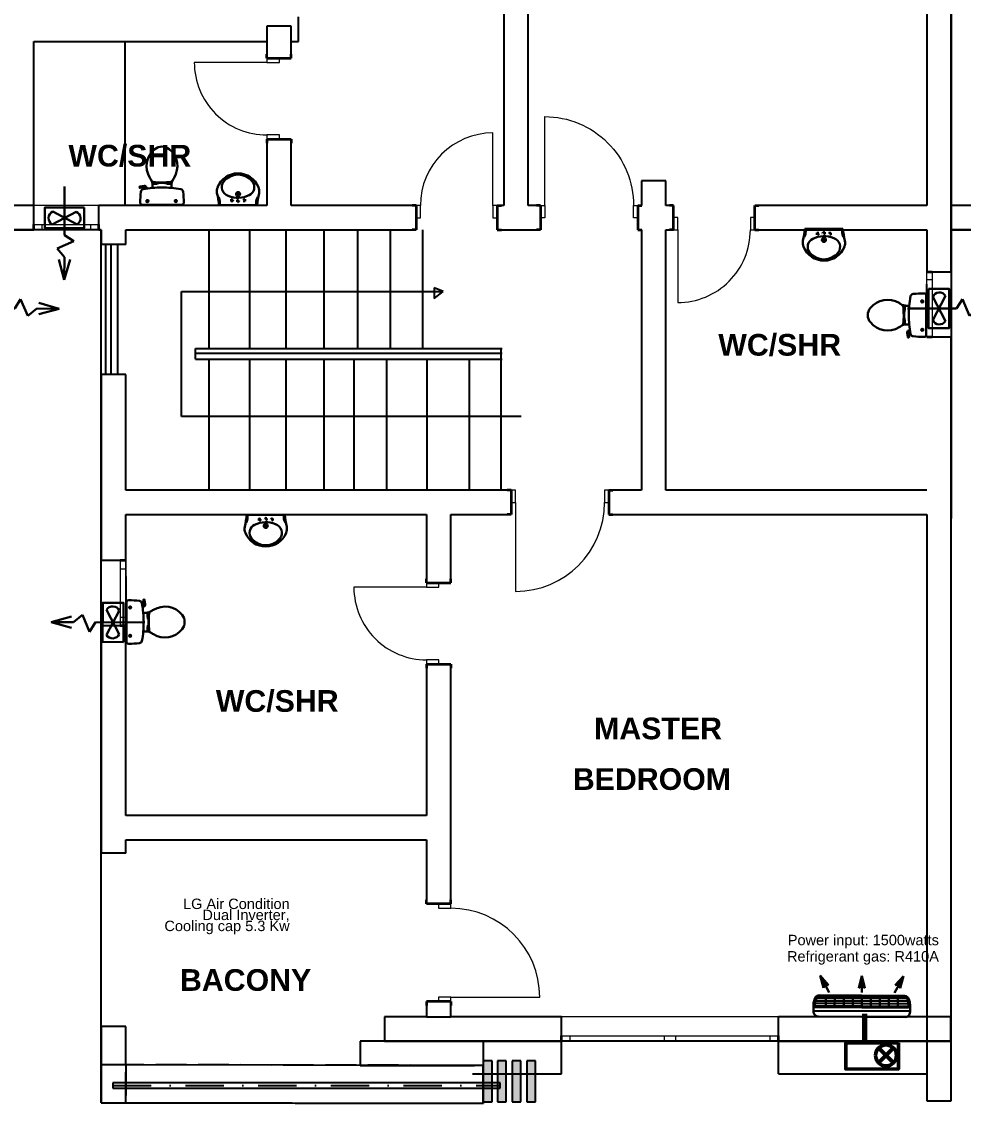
# Model space of a CAD drawing. Header units: inches. Extents: x 23 to 2032867, y 13 to 664695.
# Drawn here: x 728149 to 736836, y 498480 to 508460 of the extents above; entities that cross this region are included whole.
import ezdxf

# ---------------------------------------------------------------- set-up
doc = ezdxf.new("R2010")
doc.units = ezdxf.units.IN
doc.header["$MEASUREMENT"] = 0
for name, pattern in [('DASHED1', [1, 0.3, -0.4, 0.3]), ('Dot & Dashed', [670.277762, 352.777767, -176.388884, 0, -141.111112]), ('Hidden Line', [391.222223, 282.222223, -109])]:
    doc.linetypes.add(name, pattern=pattern)
doc.layers.add('08-DRAINAGE', color=5, linetype='Continuous')
doc.layers.add('Hvactext', color=7, linetype='Continuous')
for name, color, linetype, lineweight in [('0Railings', 1, 'Continuous', 18), ('AC', 9, 'Continuous', 15), ('ARCHICAD Doors_Pen_No__27', 7, 'Continuous', 35), ('ARCHICAD Windows_Pen_No__27', 7, 'Continuous', 35), ('BOLD', 7, 'Continuous', 50), ('Building', 8, 'Continuous', 18), ('Interior - Furniture _Pen_No__16', 124, 'Continuous', 20), ('Interior - Furniture _Pen_No__75', 6, 'Continuous', 20), ('new light fittings', 6, 'Continuous', 20), ('SOAK WAWAY', 1, 'Continuous', 30), ('Structural - Bearing_Pen_No__27', 7, 'Continuous', 35)]:
    doc.layers.add(name, color=color, linetype=linetype, lineweight=lineweight)
for name, color, linetype, lineweight, true_color in [('2D Drafting - General_Pen_No__62', 7, 'Continuous', 20, 0xaaaaaa), ('2D Drafting - General_Pen_No__82', 7, 'Continuous', 20, 0xaaaaaa), ('Annotation - Text_Pen_No__86', 7, 'Continuous', 20, 0x5555ff), ('ARCHICAD Doors_Pen_No__23', 7, 'Continuous', 20, 0xff6600), ('ARCHICAD Doors_Pen_No__3', 7, 'Continuous', 18, 0xff6600), ('ARCHICAD Windows_Pen_No__23', 7, 'Continuous', 20, 0xff6600), ('ARCHICAD Windows_Pen_No__3', 7, 'Continuous', 18, 0xff6600), ('Structural - Bearing_Pen_No__160', 7, 'Continuous', 20, 0xb4a35c), ('Structural - Bearing_Pen_No__87', 7, 'Continuous', 20, 0x6a6a6a), ('Structural - Bearing_Pen_No__89', 7, 'Continuous', 20, 0x71cebe)]:
    doc.layers.add(name, color=color, linetype=linetype, lineweight=lineweight, true_color=true_color)
doc.styles.add('Arial', font='arial.ttf', dxfattribs={"height": 250})
doc.styles.add('GENERATED_STYLE_2', font='arialbd.ttf')

# ---------------------------------------------------------------- blocks, each defined once
blk = doc.blocks.new('ef1')
at = {"layer": 'new light fittings', "linetype": 'Continuous', "lineweight": 30}
for p, q in [((55922.1, -239719.3), (55920.6, -240169.5)), ((56029.3, -239951.3), (55805.5, -240068.6)), ((55813.3, -239950.8), (56036.5, -240069.2)), ((56008.1, -240224.4), (55920.6, -240169.5)), ((55851.8, -240290.2), (56008.1, -240224.4)), ((55919.9, -240372.3), (55851.8, -240290.2)), ((55919.2, -240579.4), (55867.1, -240391.6)), ((55919.2, -240579.4), (55919.9, -240372.3)), ((55919.2, -240579.4), (55972.6, -240392))]:
    blk.add_line(p, q, dxfattribs=at)
blk.add_lwpolyline([(56102.6, -239912.9), (55740.2, -239912), (55739.7, -240103.1), (56102.1, -240104)], close=True, dxfattribs=at)
for centre, start, end in [((55839.9, -240011.7), 113.61366, 238.82257), ((56002.4, -240012.1), 300.88847, 66.09738)]:
    blk.add_arc(centre, 66.5, start, end, dxfattribs=at)
blk = doc.blocks.new('A$C109E561E')
at = {"layer": 'AC', "linetype": 'Continuous', "lineweight": -2}
for points in [[(111, 143), (73, 5), (170, 110), (125, 100), (125, 100)], [(583, 141), (548, 3), (515, 142), (549, 110), (549, 111)], [(987, 138), (1023, 0), (927, 107), (972, 95), (972, 96)]]:
    blk.add_hatch(color=3, dxfattribs=at).paths.add_polyline_path(points)
at = {"layer": 'AC', "color": 3, "linetype": 'Continuous', "lineweight": -2}
for p, q in [((2, 427), (0, 413)), ((0, 413), (0, 345)), ((0, 406), (1100, 401)), ((4, 433), (2, 427)), ((1047, 466), (54, 471)), ((1099, 421), (1097, 428)), ((1100, 408), (1099, 421)), ((1100, 408), (1100, 339)), ((0, 345), (0, 345)), ((7, 290), (13, 267)), ((16, 365), (15, 345)), ((16, 365), (1085, 360)), ((22, 294), (28, 271)), ((1071, 266), (1077, 289)), ((1085, 360), (1085, 339)), ((1086, 262), (1092, 285)), ((1100, 339), (1100, 339)), ((63, 245), (1036, 240)), ((63, 229), (1036, 224)), ((73, 5), (111, 143)), ((111, 143), (126, 100)), ((177, 194), (125, 100)), ((548, 2), (515, 142)), ((515, 142), (549, 111)), ((548, 2), (583, 141)), ((549, 192), (549, 111)), ((583, 141), (549, 111)), ((922, 190), (972, 96)), ((987, 139), (972, 95)), ((1023, 0), (987, 139)), ((73, 5), (170, 110)), ((170, 110), (126, 100)), ((1023, 0), (927, 107)), ((927, 107), (972, 95))]:
    blk.add_line(p, q, dxfattribs=at)
at = {"layer": 'AC', "color": 8, "linetype": 'Continuous', "lineweight": -2}
for p, q in [((16, 350), (1084, 345)), ((17, 320), (1083, 315)), ((23, 290), (1076, 285)), ((33, 260), (1066, 255)), ((138, 244), (139, 365)), ((241, 244), (242, 364)), ((344, 243), (344, 364)), ((447, 243), (447, 363)), ((549, 242), (550, 363)), ((652, 242), (653, 362)), ((755, 241), (756, 362)), ((858, 241), (859, 361)), ((961, 240), (961, 361))]:
    blk.add_line(p, q, dxfattribs=at)
at = {"layer": 'AC', "color": 3, "linetype": 'Continuous', "lineweight": -2}
for centre, radius, start, end in [((51, 345), 51.4, 179.7096, 179.7096), ((54, 419), 51.4, 89.7096, 164.2846), ((1047, 414), 51.4, 15.1345, 89.7096), ((206, 344), 206, 179.7096, 195.1345), ((63, 281), 51.4, 195.1345, 269.7096), ((206, 344), 190, 179.7096, 195.1345), ((63, 281), 36, 195.1345, 269.7096), ((1036, 276), 36, 269.7096, 344.2846), ((1036, 276), 51.4, 269.7096, 344.2846), ((894, 340), 190, 344.2846, 359.7096), ((894, 340), 206, 344.2846, 359.7096)]:
    blk.add_arc(centre, radius, start, end, dxfattribs=at)
blk = doc.blocks.new('ac1')
at = {"layer": 'BOLD', "color": 6}
for p, q in [((2308957, -76376.9), (2309094.1, -76513.8)), ((2309093.9, -76376.8), (2308957.1, -76513.9))]:
    blk.add_line(p, q, dxfattribs=at)
blk.add_lwpolyline([(2309139.3, -76561.7), (2308654.9, -76562.3), (2308654.7, -76320.4), (2309139, -76319.9)], close=True, dxfattribs=at)
blk.add_circle((2309025.5, -76445.4), 96.9, dxfattribs=at)

msp = doc.modelspace()

# ---------------------------------------------------------------- hatches: boundary and pattern name
at = {"layer": 'Structural - Bearing_Pen_No__160', "linetype": 'Continuous', "lineweight": 25}
for points in [[(732407.534, 498873.395), (732407.534, 498494.364), (732487.534, 498494.364), (732487.534, 498873.395)], [(732539.368, 498873.395), (732539.368, 498494.364), (732619.368, 498494.364), (732619.368, 498873.395)], [(732674.12, 498873.395), (732674.12, 498494.364), (732754.12, 498494.364), (732754.12, 498873.395)], [(732808.871, 498873.395), (732808.871, 498494.364), (732888.871, 498494.364), (732888.871, 498873.395)]]:
    msp.add_hatch(color=8, dxfattribs=at).paths.add_polyline_path(points)

# ---------------------------------------------------------------- linework, layer by layer
at = {"color": 8, "linetype": 'Hidden Line'}
for p, q in [((728883.373, 498837.029), (728883.373, 498486.567)), ((729108.373, 498836.599), (728883.373, 498837.029)), ((732407.037, 498830.29), (729108.373, 498836.599)), ((729108.373, 498836.599), (729108.373, 498486.598)), ((729108.373, 498486.137), (729108.373, 498836.599)), ((732406.367, 498480.29), (732407.037, 498830.29)), ((728883.373, 498486.567), (729108.373, 498486.137)), ((729108.373, 498486.598), (732406.367, 498480.29))]:
    msp.add_line(p, q, dxfattribs=at)
at = {"layer": '0Railings', "color": 7, "linetype": 'Continuous', "lineweight": 5, "const_width": 50}
msp.add_lwpolyline([(735925.109, 499307.398), (735925.109, 499039.398)], dxfattribs=at)
at = {"layer": '2D Drafting - General_Pen_No__62', "color": 8, "linetype": 'Continuous', "lineweight": 25}
for p, q in [((729624.584, 504817.001), (729624.584, 505971.32)), ((729624.584, 505971.32), (732038.492, 505971.32)), ((732038.492, 505971.32), (731953.819, 506004.827)), ((731953.819, 506004.827), (731953.819, 505905.753)), ((731953.819, 505905.753), (732038.492, 505971.32)), ((732757.569, 504817.001), (729624.584, 504817.001))]:
    msp.add_line(p, q, dxfattribs=at)
at = {"layer": '2D Drafting - General_Pen_No__82', "color": 8, "linetype": 'Continuous', "lineweight": 25}
for p, q in [((729879.019, 505449.183), (729879.019, 506538.394)), ((729879.019, 505449.183), (729879.019, 506538.394)), ((730254.923, 505449.183), (730254.923, 506538.394)), ((730254.923, 505449.183), (730254.923, 506538.394)), ((730587.937, 505449.183), (730587.937, 506538.394)), ((730587.937, 505449.183), (730587.937, 506538.394)), ((730940.09, 505449.183), (730940.09, 506538.394)), ((730940.09, 505449.183), (730940.09, 506538.394)), ((731250.61, 505449.183), (731250.61, 506538.394)), ((731250.61, 505449.183), (731250.61, 506538.394)), ((731550.61, 505449.183), (731550.61, 506538.394)), ((731550.61, 505449.183), (731550.61, 506538.394)), ((731850.61, 505449.183), (731850.61, 506538.394)), ((731850.61, 505449.183), (731850.61, 506538.394)), ((728920.754, 506401.344), (728920.754, 505208.772)), ((728920.754, 506401.344), (728920.754, 505208.772)), ((728971.208, 506401.344), (728971.208, 505208.772)), ((728971.208, 506401.344), (728971.208, 505208.772)), ((729032.47, 506407.281), (729032.47, 505200.22)), ((729032.47, 506407.281), (729032.47, 505200.22)), ((729752.875, 505445.632), (732581.524, 505445.632)), ((729752.875, 505345.258), (729752.875, 505445.632)), ((729752.875, 505445.632), (732581.524, 505445.632)), ((729752.875, 505345.258), (729752.875, 505445.632)), ((729752.875, 505401.021), (732580.646, 505401.021)), ((729752.875, 505401.021), (732580.646, 505401.021)), ((732569.244, 505449.183), (732569.244, 504138.539)), ((732569.244, 505449.183), (732569.244, 504138.539)), ((729752.875, 505345.258), (732581.524, 505345.258)), ((729752.875, 505345.258), (732581.524, 505345.258)), ((729879.019, 504138.539), (729879.019, 505348.81)), ((729879.019, 504138.539), (729879.019, 505348.81)), ((730254.923, 504138.539), (730254.923, 505348.81)), ((730254.923, 504138.539), (730254.923, 505348.81)), ((730587.937, 504138.539), (730587.937, 505348.81)), ((730587.937, 504138.539), (730587.937, 505348.81)), ((730940.09, 504138.539), (730940.09, 505348.81)), ((730940.09, 504138.539), (730940.09, 505348.81)), ((731216.934, 504138.539), (731216.934, 505348.81)), ((731216.934, 504138.539), (731216.934, 505348.81)), ((731516.934, 504138.539), (731516.934, 505348.81)), ((731516.934, 504138.539), (731516.934, 505348.81)), ((731890.727, 504138.539), (731890.727, 505348.81)), ((731890.727, 504138.539), (731890.727, 505348.81)), ((732279.51, 504138.539), (732279.51, 505348.81)), ((732279.51, 504138.539), (732279.51, 505348.81))]:
    msp.add_line(p, q, dxfattribs=at)
at = {"layer": 'ARCHICAD Doors_Pen_No__23', "color": 8, "linetype": 'Continuous'}
for p, q in [((730411.109, 508124.082), (730411.109, 508084.082)), ((730526.109, 508124.082), (730411.109, 508124.082)), ((730411.109, 508084.082), (730526.109, 508084.082)), ((730526.109, 508084.082), (730526.109, 508124.082)), ((730526.109, 507414.082), (730411.109, 507414.082)), ((730411.109, 507414.082), (730411.109, 507374.082)), ((730411.109, 507374.082), (730526.109, 507374.082)), ((730526.109, 507374.082), (730526.109, 507414.082)), ((731826.652, 506763.183), (731786.652, 506763.183)), ((731786.652, 506763.183), (731786.652, 506648.183)), ((731826.652, 506648.183), (731826.652, 506763.183)), ((732536.652, 506763.183), (732496.652, 506763.183)), ((732496.652, 506763.183), (732496.652, 506648.183)), ((732536.652, 506648.183), (732536.652, 506763.183)), ((732933.934, 506763.183), (732973.934, 506763.183)), ((732933.934, 506648.183), (732933.934, 506763.183)), ((732973.934, 506763.183), (732973.934, 506648.183)), ((733793.934, 506648.183), (733793.934, 506763.183)), ((733793.934, 506763.183), (733833.934, 506763.183)), ((733833.934, 506763.183), (733833.934, 506648.183)), ((731786.652, 506648.183), (731826.652, 506648.183)), ((732496.652, 506648.183), (732536.652, 506648.183)), ((732973.934, 506648.183), (732933.934, 506648.183)), ((733833.934, 506648.183), (733793.934, 506648.183)), ((734200.691, 506653.183), (734160.691, 506653.183)), ((734160.691, 506653.183), (734160.691, 506538.183)), ((734200.691, 506538.183), (734200.691, 506653.183)), ((734910.691, 506653.183), (734870.691, 506653.183)), ((734870.691, 506653.183), (734870.691, 506538.183)), ((734910.691, 506538.183), (734910.691, 506653.183)), ((734160.691, 506538.183), (734200.691, 506538.183)), ((734870.691, 506538.183), (734910.691, 506538.183)), ((732705.697, 504138.539), (732665.697, 504138.539)), ((732665.697, 504138.539), (732665.697, 504023.539)), ((732705.697, 504023.539), (732705.697, 504138.539)), ((733565.697, 504138.539), (733525.697, 504138.539)), ((733525.697, 504138.539), (733525.697, 504023.539)), ((733565.697, 504023.539), (733565.697, 504138.539)), ((732665.697, 504023.539), (732705.697, 504023.539)), ((733525.697, 504023.539), (733565.697, 504023.539)), ((731883.349, 503281.685), (731883.349, 503241.685)), ((731998.349, 503281.685), (731883.349, 503281.685)), ((731998.349, 503241.685), (731998.349, 503281.685)), ((731883.349, 503241.685), (731998.349, 503241.685)), ((731998.349, 502571.685), (731883.349, 502571.685)), ((731883.349, 502571.685), (731883.349, 502531.685)), ((731998.349, 502531.685), (731998.349, 502571.685)), ((731883.349, 502531.685), (731998.349, 502531.685)), ((731993.349, 500319.554), (731993.349, 500279.554)), ((732108.349, 500319.554), (731993.349, 500319.554)), ((731993.349, 500279.554), (732108.349, 500279.554)), ((732108.349, 500279.554), (732108.349, 500319.554)), ((732108.349, 499459.554), (731993.349, 499459.554)), ((731993.349, 499459.554), (731993.349, 499419.554)), ((731993.349, 499419.554), (732108.349, 499419.554)), ((732108.349, 499419.554), (732108.349, 499459.554))]:
    msp.add_line(p, q, dxfattribs=at)
at = {"layer": 'ARCHICAD Doors_Pen_No__27', "color": 8, "linetype": 'Continuous'}
for p, q in [((730411.109, 508124.082), (730411.109, 508161.082)), ((730636.109, 508124.082), (730636.109, 508161.082)), ((730411.109, 508124.082), (730526.109, 508124.082)), ((730526.109, 508124.082), (730636.109, 508124.082)), ((730411.109, 507374.082), (730526.109, 507374.082)), ((730411.109, 507374.082), (730411.109, 507337.082)), ((730526.109, 507374.082), (730636.109, 507374.082)), ((730636.109, 507374.082), (730636.109, 507337.082)), ((731786.652, 506763.183), (731749.652, 506763.183)), ((731786.652, 506763.183), (731786.652, 506648.183)), ((732536.652, 506763.183), (732536.652, 506648.183)), ((732536.652, 506763.183), (732573.652, 506763.183)), ((732933.934, 506763.183), (732896.934, 506763.183)), ((732933.934, 506763.183), (732933.934, 506648.183)), ((733833.934, 506763.183), (733833.934, 506648.183)), ((733833.934, 506763.183), (733870.934, 506763.183)), ((734160.691, 506763.183), (734123.691, 506763.183)), ((734160.691, 506653.183), (734160.691, 506763.183)), ((734910.691, 506653.183), (734910.691, 506763.183)), ((734910.691, 506763.183), (734947.691, 506763.183)), ((731786.652, 506648.183), (731786.652, 506538.183)), ((732536.652, 506648.183), (732536.652, 506538.183)), ((732933.934, 506648.183), (732933.934, 506538.183)), ((733833.934, 506648.183), (733833.934, 506538.183)), ((734160.691, 506538.183), (734160.691, 506653.183)), ((734910.691, 506538.183), (734910.691, 506653.183)), ((731786.652, 506538.183), (731749.652, 506538.183)), ((732536.652, 506538.183), (732573.652, 506538.183)), ((732933.934, 506538.183), (732896.934, 506538.183)), ((733833.934, 506538.183), (733870.934, 506538.183)), ((734160.691, 506538.183), (734123.691, 506538.183)), ((734910.691, 506538.183), (734947.691, 506538.183)), ((732665.697, 504138.539), (732628.697, 504138.539)), ((732665.697, 504138.539), (732665.697, 504023.539)), ((733565.697, 504138.539), (733565.697, 504023.539)), ((733565.697, 504138.539), (733602.697, 504138.539)), ((732665.697, 504023.539), (732665.697, 503913.539)), ((733565.697, 504023.539), (733565.697, 503913.539)), ((732665.697, 503913.539), (732628.697, 503913.539)), ((733565.697, 503913.539), (733602.697, 503913.539)), ((731883.349, 503281.685), (731883.349, 503318.685)), ((731883.349, 503281.685), (731998.349, 503281.685)), ((731998.349, 503281.685), (732108.349, 503281.685)), ((732108.349, 503281.685), (732108.349, 503318.685)), ((731883.349, 502531.685), (731998.349, 502531.685)), ((731883.349, 502531.685), (731883.349, 502494.685)), ((731998.349, 502531.685), (732108.349, 502531.685)), ((732108.349, 502531.685), (732108.349, 502494.685)), ((731883.349, 500319.554), (731883.349, 500356.554)), ((731993.349, 500319.554), (731883.349, 500319.554)), ((732108.349, 500319.554), (731993.349, 500319.554)), ((732108.349, 500319.554), (732108.349, 500356.554)), ((731993.349, 499419.554), (731883.349, 499419.554)), ((731883.349, 499419.554), (731883.349, 499382.554)), ((732108.349, 499419.554), (731993.349, 499419.554)), ((732108.349, 499419.554), (732108.349, 499382.554))]:
    msp.add_line(p, q, dxfattribs=at)
at = {"layer": 'ARCHICAD Doors_Pen_No__3', "color": 8, "linetype": 'Continuous'}
for p, q in [((730411.109, 508084.082), (729741.109, 508084.082)), ((732973.934, 506763.183), (732973.934, 507583.183)), ((732496.652, 506763.183), (732496.652, 507433.183)), ((734200.691, 506538.183), (734200.691, 505868.183)), ((732705.697, 504023.539), (732705.697, 503203.539)), ((731883.349, 503241.685), (731213.349, 503241.685)), ((732108.349, 499459.554), (732928.349, 499459.554))]:
    msp.add_line(p, q, dxfattribs=at)
for centre, major_axis, start_param, end_param in [((730411.109, 508084.082), (473.762, 473.762), 2.35619449, 3.92699082), ((732496.652, 506763.183), (-473.762, 473.762), -0.78539816, 0.78539816), ((734200.691, 506538.183), (-473.762, 473.762), 2.35619449, 3.92699082), ((732705.697, 504023.539), (579.828, 579.828), 3.92699082, 5.49778714), ((731883.349, 503241.685), (473.762, 473.762), 2.35619449, 3.92699082), ((732108.349, 499459.554), (-579.828, 579.828), 3.92699082, 5.49778714)]:
    msp.add_ellipse(centre, major_axis=major_axis, ratio=1, start_param=start_param, end_param=end_param, dxfattribs=at)
at = {"layer": 'ARCHICAD Doors_Pen_No__3', "color": 8, "linetype": 'Continuous', "extrusion": (0, 0, -1)}
msp.add_ellipse((732973.934, 506763.183), major_axis=(-579.828, 579.828), ratio=1, start_param=0.78539816, end_param=2.35619449, dxfattribs=at)
at = {"layer": 'ARCHICAD Windows_Pen_No__23', "color": 8, "linetype": 'Continuous'}
for p, q in [((728261.123, 506588.183), (728336.123, 506588.183)), ((728336.123, 506588.183), (728336.123, 506538.183)), ((728786.123, 506538.183), (728786.123, 506588.183)), ((728786.123, 506588.183), (728861.123, 506588.183)), ((728336.123, 506538.183), (728261.123, 506538.183)), ((728861.123, 506538.183), (728786.123, 506538.183)), ((736548.141, 506076.415), (736498.141, 506076.415)), ((736548.141, 506151.415), (736548.141, 506076.415)), ((736498.141, 505551.415), (736498.141, 505626.415)), ((736498.141, 505551.415), (736498.141, 505626.415)), ((736548.141, 505626.415), (736548.141, 505551.415)), ((729058.373, 503487.063), (729058.373, 503412.063)), ((729108.373, 503412.063), (729108.373, 503487.063)), ((729058.373, 503412.063), (729108.373, 503412.063)), ((729108.373, 502962.063), (729058.373, 502962.063)), ((729058.373, 502962.063), (729058.373, 502887.063)), ((729108.373, 502887.063), (729108.373, 502962.063)), ((733129.095, 499103.942), (733204.095, 499103.942)), ((733204.095, 499103.942), (733204.095, 499053.942)), ((734079.095, 499053.942), (734079.095, 499103.942)), ((734079.095, 499103.942), (734129.095, 499103.942)), ((734129.095, 499103.942), (734179.095, 499103.942)), ((734179.095, 499103.942), (734179.095, 499053.942)), ((735054.095, 499053.942), (735054.095, 499103.942)), ((735054.095, 499103.942), (735129.095, 499103.942)), ((733204.095, 499053.942), (733129.095, 499053.942)), ((734129.095, 499053.942), (734079.095, 499053.942)), ((734179.095, 499053.942), (734129.095, 499053.942)), ((735129.095, 499053.942), (735054.095, 499053.942))]:
    msp.add_line(p, q, dxfattribs=at)
at = {"layer": 'ARCHICAD Windows_Pen_No__27', "color": 8, "linetype": 'Continuous'}
for p, q in [((728261.123, 506538.183), (728261.123, 506588.183)), ((728861.123, 506538.183), (728861.123, 506588.183)), ((736498.141, 506151.415), (736548.141, 506151.415)), ((736498.141, 505551.415), (736548.141, 505551.415)), ((729108.373, 503487.063), (729058.373, 503487.063)), ((729108.373, 502887.063), (729058.373, 502887.063)), ((733129.095, 499053.942), (733129.095, 499103.942)), ((735129.095, 499053.942), (735129.095, 499103.942))]:
    msp.add_line(p, q, dxfattribs=at)
at = {"layer": 'ARCHICAD Windows_Pen_No__3', "color": 8, "linetype": 'Continuous'}
for p, q in [((728861.123, 506763.183), (728261.123, 506763.183)), ((728336.123, 506588.183), (728786.123, 506588.183)), ((728861.123, 506538.183), (728261.123, 506538.183)), ((728786.123, 506538.183), (728336.123, 506538.183)), ((736498.141, 505551.415), (736498.141, 506151.415)), ((736498.141, 505626.415), (736498.141, 506076.415)), ((736548.141, 506076.415), (736548.141, 505626.415)), ((736723.141, 505551.415), (736723.141, 506151.415)), ((728883.373, 503487.063), (728883.373, 502887.063)), ((729108.373, 503487.063), (729108.373, 502887.063)), ((729058.373, 503412.063), (729058.373, 502962.063)), ((729108.373, 502962.063), (729108.373, 503412.063)), ((735129.095, 499278.942), (733129.095, 499278.942)), ((733204.095, 499103.942), (734079.095, 499103.942)), ((734179.095, 499103.942), (735054.095, 499103.942)), ((735129.095, 499053.942), (733129.095, 499053.942)), ((734079.095, 499053.942), (733204.095, 499053.942)), ((735054.095, 499053.942), (734179.095, 499053.942))]:
    msp.add_line(p, q, dxfattribs=at)
at = {"layer": 'Building', "linetype": 'Continuous', "lineweight": 30, "ltscale": 1000}
for p, q in [((729364.524, 506979.55), (729364.524, 506964.386)), ((729364.524, 506964.386), (729398.608, 506964.386)), ((729390.816, 506964.386), (729390.816, 506977.409)), ((729398.608, 506964.386), (729398.608, 506976.959)), ((729398.608, 506968.514), (729415.61, 506968.514)), ((729470.697, 506972.253), (729415.61, 506972.253)), ((729415.61, 506968.514), (729415.61, 506972.253)), ((729470.697, 506968.514), (729470.697, 506972.253)), ((729487.699, 506968.514), (729470.697, 506968.514)), ((729487.699, 506964.386), (729487.699, 506977.816)), ((729521.783, 506964.386), (729487.699, 506964.386)), ((729495.491, 506964.386), (729495.491, 506978.416)), ((729521.783, 506981.068), (729521.783, 506964.386)), ((729237.002, 506928.233), (729235.625, 506933.118)), ((729238.801, 506938.029), (729279.203, 506944.051)), ((729270.347, 506929.114), (729241.242, 506925.425)), ((729278.952, 506922.989), (729280.628, 506915.025)), ((729301.625, 506927.267), (729279.139, 506922.097)), ((729304.027, 506918.849), (729300.808, 506930.129)), ((729356.75, 506949.041), (729356.75, 506925.257)), ((729529.557, 506925.257), (729529.557, 506949.041)), ((729249.763, 506769.517), (729636.544, 506769.517)), ((729969.101, 506767.744), (730320.874, 506767.744)), ((729969.101, 506767.744, -1683.122), (730320.874, 506767.744, -1683.122)), ((729979.215, 506767.744), (729977.339, 506790.091)), ((729979.215, 506767.744, -1683.122), (729977.339, 506790.091, -1683.122)), ((730310.759, 506767.744), (730312.635, 506790.091)), ((730310.759, 506767.744, -1683.122), (730312.635, 506790.091, -1683.122)), ((735725.159, 506547.026), (735373.386, 506547.026)), ((735725.159, 506547.026, -1683.122), (735373.386, 506547.026, -1683.122)), ((735383.5, 506547.026), (735381.624, 506524.678)), ((735383.5, 506547.026, -1683.122), (735381.624, 506524.678, -1683.122)), ((735715.044, 506547.026), (735716.92, 506524.678)), ((735715.044, 506547.026, -1683.122), (735716.92, 506524.678, -1683.122)), ((736491.808, 505558.74), (736491.808, 505945.52)), ((736280.256, 505830.76), (736296.939, 505830.76)), ((736296.939, 505804.468), (736282.909, 505804.468)), ((736296.939, 505796.676), (736283.508, 505796.676)), ((736292.811, 505779.674), (736289.071, 505779.674)), ((736289.071, 505779.674), (736289.071, 505724.587)), ((736292.811, 505796.676), (736292.811, 505779.674)), ((736296.939, 505830.76), (736296.939, 505796.676)), ((736336.068, 505838.534), (736312.284, 505838.534)), ((736281.774, 505673.5), (736296.939, 505673.5)), ((736296.939, 505699.792), (736283.916, 505699.792)), ((736296.939, 505707.585), (736284.365, 505707.585)), ((736292.811, 505724.587), (736289.071, 505724.587)), ((736292.811, 505707.585), (736292.811, 505724.587)), ((736296.939, 505673.5), (736296.939, 505707.585)), ((736312.284, 505665.726), (736336.068, 505665.726)), ((736323.296, 505547.777), (736317.273, 505588.18)), ((736342.475, 505613.003), (736331.195, 505609.784)), ((736332.211, 505579.323), (736335.9, 505550.218)), ((736334.058, 505610.601), (736339.227, 505588.116)), ((736338.336, 505587.928), (736346.3, 505589.605)), ((736333.091, 505545.979), (736328.206, 505544.602)), ((730576.113, 503908.979), (730224.34, 503908.979)), ((730576.113, 503908.979, -1683.122), (730224.34, 503908.979, -1683.122)), ((730234.454, 503908.979), (730232.578, 503886.632)), ((730234.454, 503908.979, -1683.122), (730232.578, 503886.632, -1683.122)), ((730565.999, 503908.979), (730567.874, 503886.632)), ((730565.999, 503908.979, -1683.122), (730567.874, 503886.632, -1683.122)), ((729114.707, 503114.076), (729114.707, 502727.295)), ((729268.179, 503084.887), (729260.215, 503083.211)), ((729264.039, 503059.812), (729275.319, 503063.031)), ((729272.457, 503062.214), (729267.287, 503084.7)), ((729274.304, 503093.492), (729270.615, 503122.597)), ((729273.423, 503126.837), (729278.308, 503128.214)), ((729283.219, 503125.038), (729289.241, 503084.636)), ((729294.231, 503007.089), (729270.447, 503007.089)), ((729309.576, 502999.315), (729309.576, 502965.231)), ((729324.74, 502999.315), (729309.576, 502999.315)), ((729309.576, 502973.023), (729322.599, 502973.023)), ((729309.576, 502965.231), (729322.149, 502965.231)), ((729313.704, 502965.231), (729313.704, 502948.229)), ((729309.576, 502842.056), (729309.576, 502876.14)), ((729309.576, 502876.14), (729323.006, 502876.14)), ((729309.576, 502868.348), (729323.606, 502868.348)), ((729313.704, 502948.229), (729317.443, 502948.229)), ((729313.704, 502876.14), (729313.704, 502893.142)), ((729313.704, 502893.142), (729317.443, 502893.142)), ((729317.443, 502893.142), (729317.443, 502948.229)), ((729270.447, 502834.282), (729294.231, 502834.282)), ((729326.258, 502842.056), (729309.576, 502842.056))]:
    msp.add_line(p, q, dxfattribs=at)
at = {"layer": 'Building', "linetype": 'Continuous', "lineweight": 30, "ltscale": 50}
for p, q in [((730171.336, 506868.626), (730118.638, 506868.626)), ((730171.336, 506868.626, -1683.122), (730118.638, 506868.626, -1683.122)), ((730144.987, 506841.361), (730144.987, 506895.561)), ((730144.987, 506841.361, -1683.122), (730144.987, 506895.561, -1683.122)), ((729292.476, 506804.582), (729324.22, 506804.582)), ((729308.348, 506820.454), (729308.348, 506788.71)), ((729554.158, 506804.582), (729586.176, 506804.582)), ((729570.167, 506820.591), (729570.167, 506788.573)), ((735549.272, 506473.408), (735549.272, 506419.208)), ((735549.272, 506473.408, -1683.122), (735549.272, 506419.208, -1683.122)), ((735522.923, 506446.144), (735575.621, 506446.144)), ((735522.923, 506446.144, -1683.122), (735575.621, 506446.144, -1683.122)), ((736440.733, 505879.143), (736472.752, 505879.143)), ((736456.743, 505863.134), (736456.743, 505895.153)), ((736440.871, 505617.324), (736472.614, 505617.324)), ((736456.743, 505601.453), (736456.743, 505633.196)), ((730373.878, 503808.097), (730426.575, 503808.097)), ((730373.878, 503808.097, -1683.122), (730426.575, 503808.097, -1683.122)), ((730400.226, 503835.362), (730400.226, 503781.161)), ((730400.226, 503835.362, -1683.122), (730400.226, 503781.161, -1683.122)), ((729149.772, 503071.363), (729149.772, 503039.619)), ((729165.644, 503055.491), (729133.9, 503055.491)), ((729165.781, 502793.672), (729133.763, 502793.672)), ((729149.772, 502809.681), (729149.772, 502777.663))]:
    msp.add_line(p, q, dxfattribs=at)
at = {"layer": 'Building', "linetype": 'Continuous', "ltscale": 200}
for p, q in [((729449.487, 506763.183), (729436.82, 506775.85)), ((729436.82, 506775.85), (729436.82, 506763.183)), ((729436.82, 506763.183), (729449.487, 506775.85)), ((729449.487, 506775.85), (729449.487, 506763.183)), ((736485.474, 505758.464), (736498.141, 505758.464)), ((736498.141, 505758.464), (736485.474, 505745.797)), ((736498.141, 505745.797), (736485.474, 505758.464)), ((736485.474, 505745.797), (736498.141, 505745.797)), ((729108.373, 502914.352), (729121.04, 502927.019)), ((729121.04, 502927.019), (729108.373, 502927.019)), ((729108.373, 502927.019), (729121.04, 502914.352)), ((729121.04, 502914.352), (729108.373, 502914.352))]:
    msp.add_line(p, q, dxfattribs=at)
at = {"layer": 'Building', "linetype": 'DASHED1', "lineweight": 30, "ltscale": 50}
for p, q in [((730071.193, 506811.429), (730106.573, 506811.429)), ((730071.193, 506811.429, -1683.122), (730106.573, 506811.429, -1683.122)), ((730088.883, 506794.386), (730088.883, 506829.311)), ((730088.883, 506794.386, -1683.122), (730088.883, 506829.311, -1683.122)), ((730127.297, 506807.016), (730162.677, 506807.016)), ((730127.297, 506807.016, -1683.122), (730162.677, 506807.016, -1683.122)), ((730144.987, 506789.974), (730144.987, 506824.898)), ((730144.987, 506789.974, -1683.122), (730144.987, 506824.898, -1683.122)), ((730218.781, 506811.429), (730183.401, 506811.429)), ((730218.781, 506811.429, -1683.122), (730183.401, 506811.429, -1683.122)), ((730201.091, 506794.386), (730201.091, 506829.311)), ((730201.091, 506794.386, -1683.122), (730201.091, 506829.311, -1683.122)), ((735475.478, 506503.341), (735510.858, 506503.341)), ((735475.478, 506503.341, -1683.122), (735510.858, 506503.341, -1683.122)), ((735493.168, 506520.383), (735493.168, 506485.459)), ((735493.168, 506520.383, -1683.122), (735493.168, 506485.459, -1683.122)), ((735566.962, 506507.753), (735531.582, 506507.753)), ((735566.962, 506507.753, -1683.122), (735531.582, 506507.753, -1683.122)), ((735549.272, 506524.796), (735549.272, 506489.871)), ((735549.272, 506524.796, -1683.122), (735549.272, 506489.871, -1683.122)), ((735623.066, 506503.341), (735587.686, 506503.341)), ((735623.066, 506503.341, -1683.122), (735587.686, 506503.341, -1683.122)), ((735605.376, 506520.383), (735605.376, 506485.459)), ((735605.376, 506520.383, -1683.122), (735605.376, 506485.459, -1683.122)), ((730326.432, 503865.294), (730361.812, 503865.294)), ((730326.432, 503865.294, -1683.122), (730361.812, 503865.294, -1683.122)), ((730344.122, 503882.337), (730344.122, 503847.412)), ((730344.122, 503882.337, -1683.122), (730344.122, 503847.412, -1683.122)), ((730417.916, 503869.706), (730382.536, 503869.706)), ((730417.916, 503869.706, -1683.122), (730382.536, 503869.706, -1683.122)), ((730400.226, 503886.749), (730400.226, 503851.824)), ((730400.226, 503886.749, -1683.122), (730400.226, 503851.824, -1683.122)), ((730474.021, 503865.294), (730438.64, 503865.294)), ((730474.021, 503865.294, -1683.122), (730438.64, 503865.294, -1683.122)), ((730456.33, 503882.337), (730456.33, 503847.412)), ((730456.33, 503882.337, -1683.122), (730456.33, 503847.412, -1683.122))]:
    msp.add_line(p, q, dxfattribs=at)
at = {"layer": 'Building', "linetype": 'Continuous', "lineweight": 30, "ltscale": 200}
for p, q in [((730149.547, 506763.183), (730140.427, 506772.304)), ((730140.427, 506772.304), (730140.427, 506763.183)), ((730140.427, 506763.183), (730149.547, 506772.304)), ((730149.547, 506763.183, -1683.122), (730140.427, 506772.304, -1683.122)), ((730140.427, 506772.304, -1683.122), (730140.427, 506763.183, -1683.122)), ((730140.427, 506763.183, -1683.122), (730149.547, 506772.304, -1683.122)), ((730149.547, 506772.304), (730149.547, 506763.183)), ((730149.547, 506772.304, -1683.122), (730149.547, 506763.183, -1683.122)), ((735544.712, 506542.466), (735544.712, 506551.586)), ((735544.712, 506551.586), (735553.832, 506542.466)), ((735553.832, 506551.586), (735544.712, 506542.466)), ((735544.712, 506542.466, -1683.122), (735544.712, 506551.586, -1683.122)), ((735544.712, 506551.586, -1683.122), (735553.832, 506542.466, -1683.122)), ((735553.832, 506551.586, -1683.122), (735544.712, 506542.466, -1683.122)), ((735553.832, 506542.466), (735553.832, 506551.586)), ((735553.832, 506542.466, -1683.122), (735553.832, 506551.586, -1683.122)), ((730395.666, 503904.419), (730395.666, 503913.539)), ((730395.666, 503913.539), (730404.786, 503904.419)), ((730404.786, 503913.539), (730395.666, 503904.419)), ((730395.666, 503904.419, -1683.122), (730395.666, 503913.539, -1683.122)), ((730395.666, 503913.539, -1683.122), (730404.786, 503904.419, -1683.122)), ((730404.786, 503913.539, -1683.122), (730395.666, 503904.419, -1683.122)), ((730404.786, 503904.419), (730404.786, 503913.539)), ((730404.786, 503904.419, -1683.122), (730404.786, 503913.539, -1683.122))]:
    msp.add_line(p, q, dxfattribs=at)
at = {"layer": 'Building', "linetype": 'Continuous', "lineweight": 30, "ltscale": 1000}
for centre, radius in [((730144.987, 506868.626), 18.608), ((730144.987, 506868.626, -1683.122), 18.608), ((730144.987, 506868.626), 10.99), ((730144.987, 506868.626, -1683.122), 10.99), ((735549.272, 506446.144), 18.608), ((735549.272, 506446.144, -1683.122), 18.608), ((735549.272, 506446.144), 10.99), ((735549.272, 506446.144, -1683.122), 10.99), ((730400.226, 503808.097), 18.608), ((730400.226, 503808.097, -1683.122), 18.608), ((730400.226, 503808.097), 10.99), ((730400.226, 503808.097, -1683.122), 10.99)]:
    msp.add_circle(centre, radius, dxfattribs=at)
at = {"layer": 'Building', "linetype": 'Continuous', "lineweight": 30, "ltscale": 50}
for centre in [(729308.348, 506804.582), (729570.167, 506804.582), (736456.743, 505879.143), (736456.743, 505617.324), (729149.772, 503055.491), (729149.772, 502793.672)]:
    msp.add_circle(centre, 9.351, dxfattribs=at)
at = {"layer": 'Building', "linetype": 'DASHED1', "lineweight": 30, "ltscale": 50}
for centre in [(730088.883, 506811.429), (730088.883, 506811.429, -1683.122), (730144.987, 506807.016), (730144.987, 506807.016, -1683.122), (730201.091, 506811.429), (730201.091, 506811.429, -1683.122), (735493.168, 506503.341), (735493.168, 506503.341, -1683.122), (735549.272, 506507.753), (735549.272, 506507.753, -1683.122), (735605.376, 506503.341), (735605.376, 506503.341, -1683.122), (730344.122, 503865.294), (730344.122, 503865.294, -1683.122), (730400.226, 503869.706), (730400.226, 503869.706, -1683.122), (730456.33, 503865.294), (730456.33, 503865.294, -1683.122)]:
    msp.add_circle(centre, 9.504, dxfattribs=at)
at = {"layer": 'Building', "linetype": 'Continuous', "lineweight": 30, "ltscale": 1000}
for centre, radius, start, end in [((729505.853, 507124.891), 204.567, 129.1208282, 211.0923054), ((729443.153, 507201.986), 105.195, 50.8791806, 129.1208282), ((729380.454, 507124.891), 204.567, 328.9077103, 50.8791806), ((730144.992, 506856.497), 203.147, 22.4424723, 158.1531127), ((730144.992, 506856.497, -1683.122), 203.147, 22.4424723, 158.1531127), ((729630.95, 507200.331), 350.65, 211.0923054, 213.8429316), ((729256.184, 506949.041), 100.566, 0.0000019, 33.8429404), ((729366.13, 506995.052), 15.584, 217.7817379, 264.3005444), ((729436.23, 507697.425), 721.447, 264.3005444, 276.9358206), ((729521.468, 506996.728), 15.584, 276.9358105, 322.5800181), ((729630.123, 506949.041), 100.566, 146.1570684, 180), ((729255.358, 507200.331), 350.65, 326.1570702, 328.9077103), ((730078.918, 506932.648), 83.628, 141.6817737, 253.2461383), ((730078.918, 506932.648, -1683.122), 83.628, 141.6817737, 253.2461383), ((730144.987, 506879.615), 168.347, 38.53754, 141.4625075), ((730144.987, 506879.615, -1683.122), 168.347, 38.53754, 141.4625075), ((730212.011, 506933.001), 82.661, 295.2174734, 38.537704), ((730212.011, 506933.001, -1683.122), 82.661, 295.2174734, 38.537704), ((729239.375, 506934.175), 3.896, 98.4778948, 195.7397884), ((729240.752, 506929.29), 3.896, 195.7397884, 277.2238087), ((730138.622, 506791.046), 896.106, 173.6508475, 180), ((729273.97, 506887.255), 26.118, 100.7270761, 173.6508475), ((729443.154, 505994.19), 935.068, 95.3019114, 100.7270761), ((729271.327, 506921.383), 7.792, 11.8886154, 97.22379), ((729282.075, 506924.783), 19.481, 15.9271971, 98.4778948), ((729442.974, 505996.13), 933.119, 84.6980974, 95.3019114), ((729443.154, 505994.19), 935.068, 79.2903908, 84.6980974), ((729611.995, 506886.938), 26.494, 6.330877, 79.2903908), ((728747.685, 506791.046), 896.106, 0.0000019, 6.330877), ((730053.22, 506894.304), 103.901, 157.5093438, 189.5474663), ((730053.22, 506894.304, -1683.122), 103.901, 157.5093438, 189.5474663), ((729386.851, 506726.257), 583.726, 4.075602, 14.9730049), ((729386.851, 506726.257, -1683.122), 583.726, 4.075602, 14.9730049), ((730070.726, 506883.735), 124.156, 155.8931025, 156.0931451), ((730070.726, 506883.735, -1683.122), 124.156, 155.8931025, 156.0931451), ((730144.634, 507072.976), 238.006, 247.8276538, 295.5349405), ((730144.634, 507072.976, -1683.122), 238.006, 247.8276538, 295.5349405), ((730903.123, 506726.257), 583.726, 165.0270052, 175.9244355), ((730903.123, 506726.257, -1683.122), 583.726, 165.0270052, 175.9244355), ((730236.754, 506894.304), 103.901, 350.4525984, 22.4906661), ((730236.754, 506894.304, -1683.122), 103.901, 350.4525984, 22.4906661), ((729276.329, 506790.445), 33.819, 178.9808265, 218.2302081), ((729609.978, 506790.445), 33.819, 321.7697938, 1.0191617), ((729873.438, 506790.091), 103.901, 0.0000006, 30.0992783), ((729873.438, 506790.091, -1683.122), 103.901, 0.0000006, 30.0992783), ((730416.536, 506790.091), 103.901, 149.9007316, 180.0000094), ((730416.536, 506790.091, -1683.122), 103.901, 149.9007316, 180.0000094), ((734791.136, 506588.512), 583.726, 345.0270052, 355.9244355), ((734791.136, 506588.512, -1683.122), 583.726, 345.0270052, 355.9244355), ((735277.723, 506524.678), 103.901, 329.9007316, 0.0000094), ((735277.723, 506524.678, -1683.122), 103.901, 329.9007316, 0.0000094), ((735482.248, 506381.769), 82.661, 115.2174734, 218.537704), ((735482.248, 506381.769, -1683.122), 82.661, 115.2174734, 218.537704), ((735549.625, 506241.793), 238.006, 67.8276538, 115.5349405), ((735549.625, 506241.793, -1683.122), 238.006, 67.8276538, 115.5349405), ((735615.341, 506382.121), 83.628, 321.6817737, 73.2461383), ((735615.341, 506382.121, -1683.122), 83.628, 321.6817737, 73.2461383), ((735820.821, 506524.678), 103.901, 180.0000006, 210.0992783), ((735820.821, 506524.678, -1683.122), 103.901, 180.0000006, 210.0992783), ((736307.408, 506588.513), 583.726, 184.075602, 194.9730049), ((736307.408, 506588.513, -1683.122), 583.726, 184.075602, 194.9730049), ((735457.505, 506420.465), 103.901, 170.4525984, 202.4906661), ((735457.505, 506420.465, -1683.122), 103.901, 170.4525984, 202.4906661), ((735549.267, 506458.272), 203.147, 202.4424723, 338.1531127), ((735549.267, 506458.272, -1683.122), 203.147, 202.4424723, 338.1531127), ((735623.533, 506431.034), 124.156, 335.8931025, 336.0931451), ((735623.533, 506431.034, -1683.122), 124.156, 335.8931025, 336.0931451), ((735641.039, 506420.465), 103.901, 337.5093438, 9.5474663), ((735641.039, 506420.465, -1683.122), 103.901, 337.5093438, 9.5474663), ((735549.272, 506435.154), 168.347, 218.53754, 321.4625075), ((735549.272, 506435.154, -1683.122), 168.347, 218.53754, 321.4625075), ((736136.433, 505689.431), 204.567, 58.9077103, 140.8791806), ((736060.993, 505564.334), 350.65, 56.1570702, 58.9077103), ((737267.135, 505752.13), 935.068, 169.2903908, 174.6980974), ((736374.386, 505920.971), 26.494, 96.330877, 169.2903908), ((736470.278, 505056.662), 896.106, 90.0000019, 96.330877), ((736470.88, 505918.955), 33.819, 51.7697938, 91.0191617), ((736059.339, 505752.13), 105.195, 140.8791806, 219.1208282), ((736312.284, 505939.099), 100.566, 236.1570684, 270), ((736264.597, 505830.444), 15.584, 6.9358105, 52.5800181), ((735563.9, 505745.206), 721.447, 354.3005444, 6.9358206), ((737265.195, 505751.95), 933.119, 174.6980974, 185.3019114), ((736136.433, 505814.83), 204.567, 219.1208282, 301.0923054), ((736312.284, 505565.161), 100.566, 90.0000019, 123.8429404), ((736266.273, 505675.107), 15.584, 307.7817379, 354.3005444), ((737267.135, 505752.13), 935.068, 185.3019114, 190.7270761), ((736060.993, 505939.926), 350.65, 301.0923054, 303.8429316), ((736336.541, 505591.052), 19.481, 105.9271971, 188.4778948), ((736339.941, 505580.303), 7.792, 101.8886154, 187.22379), ((736374.069, 505582.947), 26.118, 190.7270761, 263.6508475), ((736470.88, 505585.306), 33.819, 268.9808265, 308.2302081), ((736327.149, 505548.352), 3.896, 188.4778948, 285.7397884), ((736332.035, 505549.729), 3.896, 285.7397884, 7.2238087), ((736470.278, 506447.599), 896.106, 263.6508475, 270), ((729642.09, 503950.466), 583.726, 345.0270052, 355.9244355), ((729642.09, 503950.466, -1683.122), 583.726, 345.0270052, 355.9244355), ((730128.677, 503886.632), 103.901, 329.9007316, 0.0000094), ((730128.677, 503886.632, -1683.122), 103.901, 329.9007316, 0.0000094), ((730671.775, 503886.632), 103.901, 180.0000006, 210.0992783), ((730671.775, 503886.632, -1683.122), 103.901, 180.0000006, 210.0992783), ((731158.363, 503950.466), 583.726, 184.075602, 194.9730049), ((731158.363, 503950.466, -1683.122), 583.726, 184.075602, 194.9730049), ((730308.459, 503782.419), 103.901, 170.4525984, 202.4906661), ((730308.459, 503782.419, -1683.122), 103.901, 170.4525984, 202.4906661), ((730333.202, 503743.722), 82.661, 115.2174734, 218.537704), ((730333.202, 503743.722, -1683.122), 82.661, 115.2174734, 218.537704), ((730400.579, 503603.747), 238.006, 67.8276538, 115.5349405), ((730400.579, 503603.747, -1683.122), 238.006, 67.8276538, 115.5349405), ((730466.295, 503744.074), 83.628, 321.6817737, 73.2461383), ((730466.295, 503744.074, -1683.122), 83.628, 321.6817737, 73.2461383), ((730491.993, 503782.419), 103.901, 337.5093438, 9.5474663), ((730491.993, 503782.419, -1683.122), 103.901, 337.5093438, 9.5474663), ((730400.222, 503820.225), 203.147, 202.4424723, 338.1531127), ((730400.222, 503820.225, -1683.122), 203.147, 202.4424723, 338.1531127), ((730400.226, 503797.107), 168.347, 218.53754, 321.4625075), ((730400.226, 503797.107, -1683.122), 168.347, 218.53754, 321.4625075), ((730474.488, 503792.987), 124.156, 335.8931025, 336.0931451), ((730474.488, 503792.987, -1683.122), 124.156, 335.8931025, 336.0931451), ((729135.635, 503087.51), 33.819, 88.9808265, 128.2302081), ((729136.236, 502225.217), 896.106, 83.6508475, 90), ((729232.445, 503089.869), 26.118, 10.7270761, 83.6508475), ((728339.38, 502920.685), 935.068, 5.3019114, 10.7270761), ((729266.573, 503092.512), 7.792, 281.8886154, 7.22379), ((729274.48, 503123.087), 3.896, 105.7397884, 187.2238087), ((729269.973, 503081.764), 19.481, 285.9271971, 8.4778948), ((729279.365, 503124.464), 3.896, 8.4778948, 105.7397884), ((729470.081, 502857.986), 204.567, 39.1208282, 121.0923054), ((728341.32, 502920.865), 933.119, 354.6980974, 5.3019114), ((729294.231, 503107.655), 100.566, 270.0000019, 303.8429404), ((730042.615, 502927.609), 721.447, 174.3005444, 186.9358206), ((729340.241, 502997.709), 15.584, 127.7817379, 174.3005444), ((729545.521, 502732.889), 350.65, 121.0923054, 123.8429316), ((729547.176, 502920.685), 105.195, 320.8791806, 39.1208282), ((728339.38, 502920.685), 935.068, 349.2903908, 354.6980974), ((729294.231, 502733.716), 100.566, 56.1570684, 90), ((729341.918, 502842.371), 15.584, 186.9358105, 232.5800181), ((729545.521, 503108.481), 350.65, 236.1570702, 238.9077103), ((729470.081, 502983.385), 204.567, 238.9077103, 320.8791806), ((729135.635, 502753.861), 33.819, 231.7697938, 271.0191617), ((729136.236, 503616.154), 896.106, 270.0000019, 276.330877), ((729232.128, 502751.844), 26.494, 276.330877, 349.2903908)]:
    msp.add_arc(centre, radius, start, end, dxfattribs=at)
at = {"layer": 'Interior - Furniture _Pen_No__16', "color": 8, "linetype": 'Continuous', "lineweight": 25}
for p, q in [((728989.871, 498669.81), (728989.871, 498619.81)), ((732563.718, 498669.81), (728989.871, 498669.81)), ((728989.871, 498619.81), (732563.718, 498619.81)), ((732563.718, 498619.81), (732563.718, 498669.81))]:
    msp.add_line(p, q, dxfattribs=at)
at = {"layer": 'Interior - Furniture _Pen_No__16', "color": 8, "linetype": 'Dot & Dashed', "lineweight": 25}
msp.add_line((728989.871, 498644.81), (732563.718, 498644.81), dxfattribs=at)
at = {"layer": 'Interior - Furniture _Pen_No__75', "color": 8, "linetype": 'Continuous', "lineweight": 25}
for p, q in [((736498.141, 505664.647), (736498.141, 506038.184)), ((736498.141, 505710.441), (736498.141, 505992.39)), ((729108.373, 503340.22), (729108.373, 502966.684)), ((729108.373, 503294.427), (729108.373, 503012.477)), ((729108.373, 502966.684), (729123.448, 502959.583))]:
    msp.add_line(p, q, dxfattribs=at)
at = {"layer": 'Structural - Bearing_Pen_No__27', "color": 8, "linetype": 'Continuous', "lineweight": 25}
for p, q in [((732595.391, 511278.942), (732595.391, 506763.183)), ((732820.391, 506763.183), (732820.391, 511278.942)), ((736498.141, 511278.942), (736498.141, 506763.183)), ((736723.141, 511278.942), (736723.141, 506763.183)), ((730701.194, 508277.975), (730701.194, 508502.975)), ((730636.109, 508416.442), (730411.109, 508416.442)), ((730411.109, 508416.442), (730411.109, 508124.082)), ((730636.109, 508124.082), (730636.109, 508416.442)), ((728261.123, 508277.975), (730411.109, 508277.975)), ((728261.123, 506763.183), (728261.123, 508277.975)), ((729100.02, 508277.975), (729100.02, 506763.183)), ((730636.109, 508277.975), (730701.194, 508277.975)), ((736723.141, 506763.183), (736723.141, 508277.975)), ((730411.109, 508124.082), (730411.109, 508161.082)), ((730636.109, 508124.082), (730636.109, 508161.082)), ((730411.109, 508124.082), (730526.109, 508124.082)), ((730526.109, 508124.082), (730636.109, 508124.082)), ((730411.109, 507374.082), (730411.109, 507337.082)), ((730411.109, 507374.082), (730526.109, 507374.082)), ((730411.109, 507374.082), (730411.109, 506763.183)), ((730526.109, 507374.082), (730636.109, 507374.082)), ((730636.109, 507374.082), (730636.109, 507337.082)), ((730636.109, 506763.183), (730636.109, 507374.082)), ((734092.033, 506991.614), (733867.033, 506991.614)), ((733867.033, 506991.614), (733867.033, 506763.183)), ((734092.033, 506763.183), (734092.033, 506991.614)), ((728261.123, 506763.183), (728036.123, 506763.183)), ((728261.123, 506588.183), (728261.123, 506763.183)), ((728861.123, 506588.183), (728861.123, 506763.183)), ((730411.109, 506763.183), (728861.123, 506763.183)), ((731786.652, 506763.183), (730636.109, 506763.183)), ((731786.652, 506763.183), (731749.652, 506763.183)), ((731786.652, 506763.183), (731786.652, 506648.183)), ((732536.652, 506763.183), (732573.652, 506763.183)), ((732536.652, 506763.183), (732536.652, 506648.183)), ((732595.391, 506763.183), (732536.652, 506763.183)), ((732933.934, 506763.183), (732820.391, 506763.183)), ((732933.934, 506763.183), (732896.934, 506763.183)), ((732933.934, 506763.183), (732933.934, 506648.183)), ((733833.934, 506763.183), (733870.934, 506763.183)), ((733833.934, 506763.183), (733833.934, 506648.183)), ((733867.033, 506763.183), (733833.934, 506763.183)), ((734160.691, 506763.183), (734092.033, 506763.183)), ((734160.691, 506763.183), (734123.691, 506763.183)), ((734160.691, 506653.183), (734160.691, 506763.183)), ((734910.691, 506763.183), (734947.691, 506763.183)), ((734910.691, 506653.183), (734910.691, 506763.183)), ((736498.141, 506763.183), (734910.691, 506763.183)), ((736948.141, 506763.183), (736723.141, 506763.183)), ((728261.123, 506538.183), (728261.123, 506588.183)), ((728861.123, 506538.183), (728861.123, 506588.183)), ((731786.652, 506648.183), (731786.652, 506538.183)), ((732536.652, 506648.183), (732536.652, 506538.183)), ((732933.934, 506648.183), (732933.934, 506538.183)), ((733833.934, 506648.183), (733833.934, 506538.183)), ((734160.691, 506538.183), (734160.691, 506653.183)), ((734910.691, 506538.183), (734910.691, 506653.183)), ((728036.123, 506538.183), (728261.123, 506538.183)), ((728861.123, 506538.183), (728883.373, 506538.183)), ((728883.373, 506538.183), (728883.373, 506403.75)), ((729108.373, 506538.183), (731786.652, 506538.183)), ((729108.373, 506403.75), (729108.373, 506538.183)), ((731786.652, 506538.183), (731749.652, 506538.183)), ((732536.652, 506538.183), (732573.652, 506538.183)), ((732536.652, 506538.183), (732933.934, 506538.183)), ((732933.934, 506538.183), (732896.934, 506538.183)), ((733833.934, 506538.183), (733870.934, 506538.183)), ((733833.934, 506538.183), (733867.033, 506538.183)), ((733867.033, 506538.183), (733867.033, 504138.539)), ((734092.033, 506538.183), (734160.691, 506538.183)), ((734092.033, 504138.539), (734092.033, 506538.183)), ((734160.691, 506538.183), (734123.691, 506538.183)), ((734910.691, 506538.183), (734947.691, 506538.183)), ((734910.691, 506538.183), (736498.141, 506538.183)), ((736498.141, 506538.183), (736498.141, 506151.415)), ((736723.141, 506151.415), (736723.141, 506538.183)), ((736723.141, 506538.183), (736948.141, 506538.183)), ((729108.373, 506403.75), (728883.373, 506403.75)), ((736498.141, 506151.415), (736548.141, 506151.415)), ((736548.141, 506151.415), (736723.141, 506151.415)), ((736498.141, 505551.415), (736548.141, 505551.415)), ((736548.141, 505551.415), (736723.141, 505551.415)), ((736723.141, 498502.313), (736723.141, 505551.415)), ((729108.373, 505203.75), (728883.373, 505203.75)), ((728883.373, 505203.75), (728883.373, 503913.539)), ((729108.373, 504138.539), (729108.373, 505203.75)), ((732665.697, 504138.539), (729108.373, 504138.539)), ((732665.697, 504138.539), (732628.697, 504138.539)), ((732665.697, 504138.539), (732665.697, 504023.539)), ((733565.697, 504138.539), (733602.697, 504138.539)), ((733565.697, 504138.539), (733565.697, 504023.539)), ((733867.033, 504138.539), (733565.697, 504138.539)), ((736498.141, 504138.539), (734092.033, 504138.539)), ((732665.697, 504023.539), (732665.697, 503913.539)), ((733565.697, 504023.539), (733565.697, 503913.539)), ((728883.373, 503913.539), (728883.373, 503487.063)), ((729108.373, 503913.539), (731883.349, 503913.539)), ((729108.373, 503487.063), (729108.373, 503913.539)), ((731883.349, 503913.539), (731883.349, 503281.685)), ((732108.349, 503281.685), (732108.349, 503913.539)), ((732108.349, 503913.539), (732665.697, 503913.539)), ((732665.697, 503913.539), (732628.697, 503913.539)), ((733565.697, 503913.539), (733602.697, 503913.539)), ((733565.697, 503913.539), (736498.141, 503913.539)), ((736498.141, 503913.539), (736498.141, 498502.313)), ((729058.373, 503487.063), (728883.373, 503487.063)), ((729108.373, 503487.063), (729058.373, 503487.063)), ((731883.349, 503281.685), (731883.349, 503318.685)), ((731883.349, 503281.685), (731998.349, 503281.685)), ((731998.349, 503281.685), (732108.349, 503281.685)), ((732108.349, 503281.685), (732108.349, 503318.685)), ((729058.373, 502887.063), (728883.373, 502887.063)), ((728883.373, 502887.063), (728883.373, 501135.897)), ((729108.373, 502887.063), (729058.373, 502887.063)), ((729108.373, 501135.897), (729108.373, 502887.063)), ((731883.349, 502531.685), (731883.349, 502494.685)), ((731883.349, 502531.685), (731998.349, 502531.685)), ((731883.349, 502531.685), (731883.349, 501135.897)), ((731998.349, 502531.685), (732108.349, 502531.685)), ((732108.349, 502531.685), (732108.349, 502494.685)), ((732108.349, 500319.554), (732108.349, 502531.685)), ((728883.373, 501135.897), (728883.373, 500910.897)), ((731883.349, 501135.897), (729108.373, 501135.897)), ((728883.373, 500910.897), (728883.373, 500787.992)), ((729108.373, 500787.992), (729108.373, 500910.897)), ((729108.373, 500910.897), (731883.349, 500910.897)), ((731883.349, 500910.897), (731883.349, 500319.554)), ((729108.373, 500787.992), (728883.373, 500787.992)), ((731883.349, 500319.554), (731883.349, 500356.554)), ((731993.349, 500319.554), (731883.349, 500319.554)), ((732108.349, 500319.554), (731993.349, 500319.554)), ((732108.349, 500319.554), (732108.349, 500356.554)), ((731883.349, 499419.554), (731883.349, 499382.554)), ((731993.349, 499419.554), (731883.349, 499419.554)), ((731883.349, 499419.554), (731883.349, 499278.942)), ((732108.349, 499419.554), (731993.349, 499419.554)), ((732108.349, 499419.554), (732108.349, 499382.554)), ((732108.349, 499278.942), (732108.349, 499419.554)), ((731495.956, 499278.942), (731495.956, 499053.942)), ((731883.349, 499278.942), (731495.956, 499278.942)), ((731883.349, 499278.942), (732108.349, 499278.942)), ((733129.095, 499278.942), (732108.349, 499278.942)), ((733129.095, 499103.942), (733129.095, 499278.942)), ((735129.095, 499103.942), (735129.095, 499278.942)), ((736721.123, 499278.942), (735129.095, 499278.942)), ((736721.123, 499053.942), (736721.123, 499278.942)), ((729108.373, 499187.992), (728883.373, 499187.992)), ((728883.373, 499187.992), (728883.373, 498486.137)), ((729108.373, 498836.599), (729108.373, 499187.992)), ((733129.095, 499053.942), (733129.095, 499103.942)), ((735129.095, 499053.942), (735129.095, 499103.942)), ((731270.956, 499053.942), (731270.956, 498828.942)), ((732325.265, 499053.942), (731270.956, 499053.942)), ((731495.956, 499053.942), (733129.095, 499053.942)), ((733129.095, 499053.942), (732308.226, 499053.942)), ((733129.095, 498753.942), (733129.095, 499053.942)), ((735129.095, 498753.942), (735129.095, 499053.942)), ((735129.095, 499053.942), (736721.123, 499053.942)), ((736496.123, 499053.942), (735129.095, 499053.942)), ((732487.534, 498873.395), (732407.534, 498873.395)), ((732407.534, 498873.395), (732407.534, 498494.364)), ((732487.534, 498494.364), (732487.534, 498873.395)), ((732619.368, 498873.395), (732539.368, 498873.395)), ((732539.368, 498873.395), (732539.368, 498494.364)), ((732619.368, 498494.364), (732619.368, 498873.395)), ((732754.12, 498873.395), (732674.12, 498873.395)), ((732674.12, 498873.395), (732674.12, 498494.364)), ((732754.12, 498494.364), (732754.12, 498873.395)), ((732888.871, 498873.395), (732808.871, 498873.395)), ((732808.871, 498873.395), (732808.871, 498494.364)), ((732888.871, 498494.364), (732888.871, 498873.395)), ((731270.956, 498828.942), (732325.265, 498828.942)), ((732308.226, 498753.942), (733129.095, 498753.942)), ((735129.095, 498753.942), (736496.123, 498753.942)), ((728883.373, 498486.137), (729108.373, 498486.137)), ((732407.534, 498494.364), (732487.534, 498494.364)), ((732539.368, 498494.364), (732619.368, 498494.364)), ((732674.12, 498494.364), (732754.12, 498494.364)), ((732808.871, 498494.364), (732888.871, 498494.364)), ((736498.141, 498502.313), (736723.141, 498502.313))]:
    msp.add_line(p, q, dxfattribs=at)
at = {"layer": 'Structural - Bearing_Pen_No__87', "color": 8, "linetype": 'Continuous', "lineweight": 25}
for p, q in [((729108.373, 498836.599), (728883.373, 498837.029)), ((732407.037, 498830.29), (729108.373, 498836.599)), ((732406.367, 498480.29), (732407.037, 498830.29)), ((728883.373, 498486.567), (729108.373, 498486.137)), ((729108.373, 498486.598), (732406.367, 498480.29))]:
    msp.add_line(p, q, dxfattribs=at)
at = {"layer": 'Structural - Bearing_Pen_No__89', "color": 8, "linetype": 'Continuous', "lineweight": 25}
for p, q in [((736723.141, 511503.942), (736721.123, 499053.942)), ((736723.141, 506538.394), (736723.141, 511503.942)), ((728883.373, 506538.394), (728036.123, 506538.394)), ((728883.373, 498486.137), (728883.373, 506538.394)), ((737570.391, 506538.394), (736723.141, 506538.394)), ((732407.534, 499053.942), (732406.367, 498480.29)), ((736721.123, 499053.942), (732407.534, 499053.942)), ((732406.367, 498480.29), (728883.373, 498486.137))]:
    msp.add_line(p, q, dxfattribs=at)

# ---------------------------------------------------------------- block references
at = {"xscale": -1, "rotation": 180}
msp.add_blockref('ac1', (-1572903.226, 422477.398), dxfattribs=at)
at = {"layer": '08-DRAINAGE'}
msp.add_blockref('ef1', (672623.222, 746657.818), dxfattribs=at)
for p, rotation in [((487915.017, 449892.377), 90), ((496602.035, 449892.377), 90), ((968999.851, 558838.91), 270)]:
    msp.add_blockref('ef1', p, dxfattribs=dict(at, rotation=rotation))
at = {"layer": 'SOAK WAWAY', "xscale": 0.81, "yscale": 0.81, "zscale": 0.81, "rotation": 180}
msp.add_blockref('A$C109E561E', (736343.916, 499658.406), dxfattribs=at)

# ---------------------------------------------------------------- texts
at = {"layer": 'Annotation - Text_Pen_No__86', "color": 8, "linetype": 'Hidden Line', "lineweight": 25, "style": 'GENERATED_STYLE_2'}
for s, p in [('WC/SHR', (728580.183, 507123.12)), ('WC/SHR', (734574.793, 505378.343)), ('WC/SHR', (729939.789, 502092.499)), ('MASTER', (733429.636, 501839.22)), ('BEDROOM', (733233.286, 501372.089)), ('BACONY', (729609.287, 499518.354))]:
    msp.add_text(s, height=200, dxfattribs=at).set_placement(p)
at = {"layer": 'Hvactext', "color": 7, "char_height": 96, "width": 4088.81303, "attachment_point": 3, "line_spacing_factor": 0.636364, "style": 'Arial'}
for s, insert in [('LG Air Condition\\PDual Inverter, \\PCooling cap 5.3 Kw', (730620.928, 500369.037)), ('Power input: 1500watts', (736609.947, 500035.206)), ('Refrigerant gas: R410A', (736609.947, 499885.028))]:
    msp.add_mtext(s, dxfattribs=dict(at, insert=insert))

doc.saveas('drawing.dxf')
